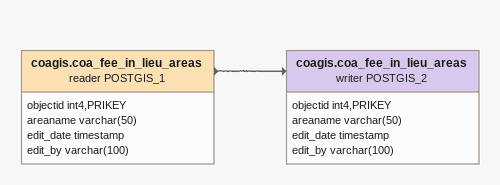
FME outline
coagis.coa_fee_in_lieu_areas (reader POSTGIS_1)
    attributes: objectid int4,PRIKEY, areaname varchar(50), edit_date timestamp, edit_by varchar(100)
    -> coagis.coa_fee_in_lieu_areas (writer POSTGIS_2)
coagis.coa_fee_in_lieu_areas (writer POSTGIS_2)
    attributes: objectid int4,PRIKEY, areaname varchar(50), edit_date timestamp, edit_by varchar(100)
